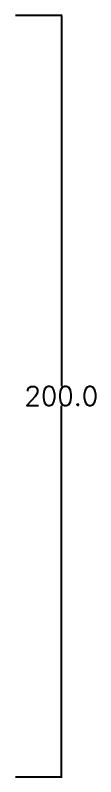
# Model space of a CAD drawing. Header units: millimetres. Extents: x 37110 to 56310, y -3510 to 5490.
# Drawn here: x 55059.6 to 55080.6, y 2190.1 to 2390.1 of the extents above; entities that cross this region are included whole.
import ezdxf

# ---------------------------------------------------------------- set-up
doc = ezdxf.new("R2010")
doc.units = ezdxf.units.MM
doc.layers.add('치수', color=7, linetype='Continuous')
doc.styles.get("Standard").update_dxf_attribs({"font": 'txt.shx', "bigfont": 'whgtxt.shx'})
doc.dimstyles.get("Standard").update_dxf_attribs({"dimtxt": 7, "dimasz": 0.18, "dimexe": 0.18, "dimexo": 0.0625, "dimgap": 0.09, "dimtad": 0, "dimtih": 1, "dimtoh": 1, "dimdec": 1, "dimzin": 0, "dimdsep": 46, "dimtxsty": 'Standard', "dimcen": 0.09, "dimadec": 0, "dimazin": 0, "dimtfac": 1, "dimtdec": 1, "dimtofl": 0, "dimtmove": 0, "dimatfit": 3, "dimfxl": 0, "dimtolj": 1, "dimtzin": 0, "dimarcsym": 0})

# ---------------------------------------------------------------- blocks, each defined once
blk = doc.blocks.new('*D1894')
at = {"layer": 'Defpoints', "color": 0, "linetype": 'Continuous'}
for p in [(55059.58, 2390.1), (55059.58, 2190.1), (55071.65, 2190.1)]:
    blk.add_point(p, dxfattribs=at)
at = {"layer": '치수', "color": 0, "linetype": 'Continuous', "lineweight": -2}
for p, q in [((55059.64, 2390.1), (55071.83, 2390.1)), ((55071.65, 2389.92), (55071.65, 2292.69)), ((55071.65, 2190.28), (55071.65, 2287.51)), ((55059.64, 2190.1), (55071.83, 2190.1))]:
    blk.add_line(p, q, dxfattribs=at)
at = {"layer": '치수', "color": 0, "linetype": 'Continuous'}
for points in [[(55071.62, 2389.92), (55071.68, 2389.92), (55071.65, 2390.1)], [(55071.62, 2190.28), (55071.68, 2190.28), (55071.65, 2190.1)]]:
    blk.add_solid(points, dxfattribs=at)
at = {"layer": '치수', "color": 0, "linetype": 'Continuous', "insert": (55071.65, 2290.1), "char_height": 5, "attachment_point": 5}
blk.add_mtext('\\A1;200.0', dxfattribs=at)

msp = doc.modelspace()

# ---------------------------------------------------------------- dimensions: what is measured, and where the dimension line sits
at = {"layer": '치수', "color": 4, "linetype": 'Continuous'}
dim = msp.add_linear_dim(base=(55071.65, 2190.1), p1=(55059.58, 2390.1), p2=(55059.58, 2190.1), angle=90, dimstyle='Standard', override={"dimtxt": 5}, dxfattribs=at)
dim.commit()
dim.dimension.update_dxf_attribs({"geometry": '*D1894', "text_midpoint": (55071.65, 2290.1)})

doc.saveas('drawing.dxf')
